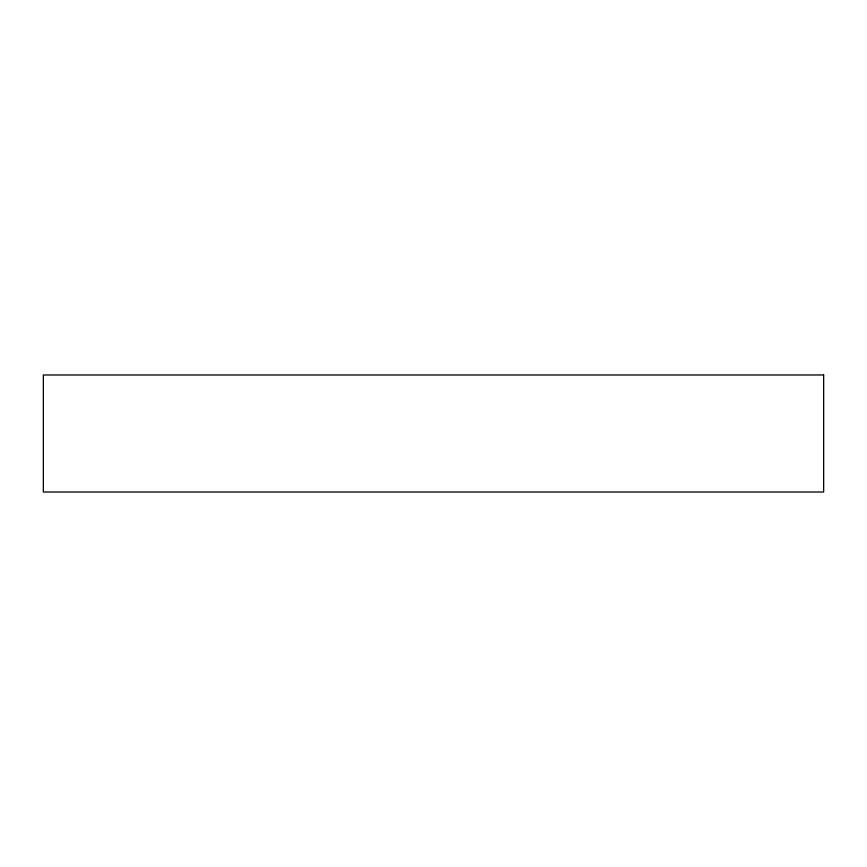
<?xml version="1.0" encoding="UTF-8"?>
<svg xmlns="http://www.w3.org/2000/svg" width="867" height="867" viewBox="0 0 867 867"><rect width="100%" height="100%" fill="white"/><g stroke="black" fill="none" stroke-linecap="round" stroke-linejoin="round"><path stroke-width="1.3" d="M823.65 374.978L43.35 374.978L43.35 492.022L823.65 492.022L823.65 374.978"/></g></svg>
